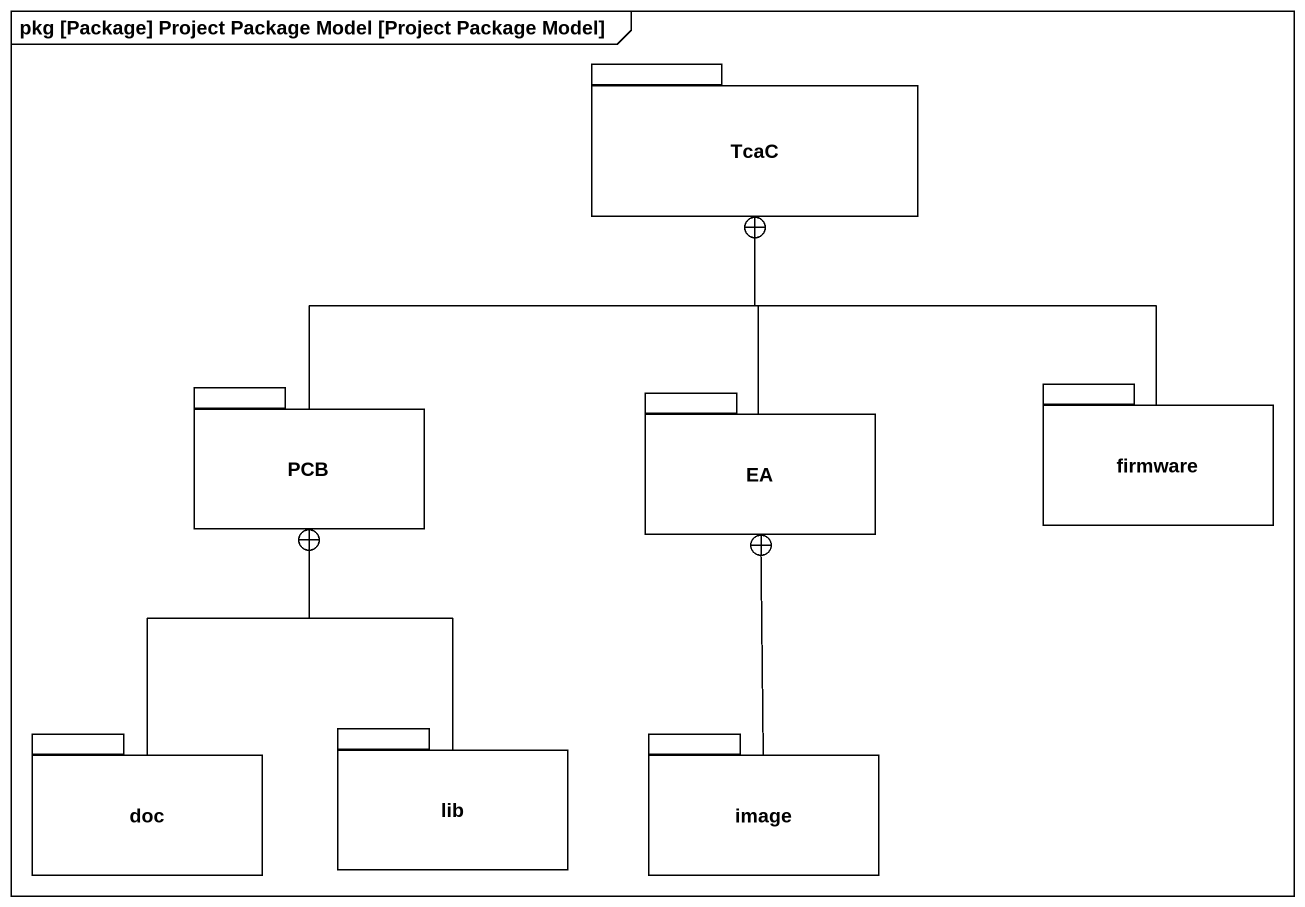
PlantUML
@startuml
mainframe pkg [Package] Project Package Model [Project Package Model]
package TcaC {
}
package firmware {
}
package PCB {
}
package EA {
}
package doc {
}
package lib {
}
package image {
}
firmware -up-+ TcaC
PCB -up-+ TcaC
EA -up-+ TcaC
doc -up-+ PCB
lib -up-+ PCB
image -up-+ EA
@enduml
